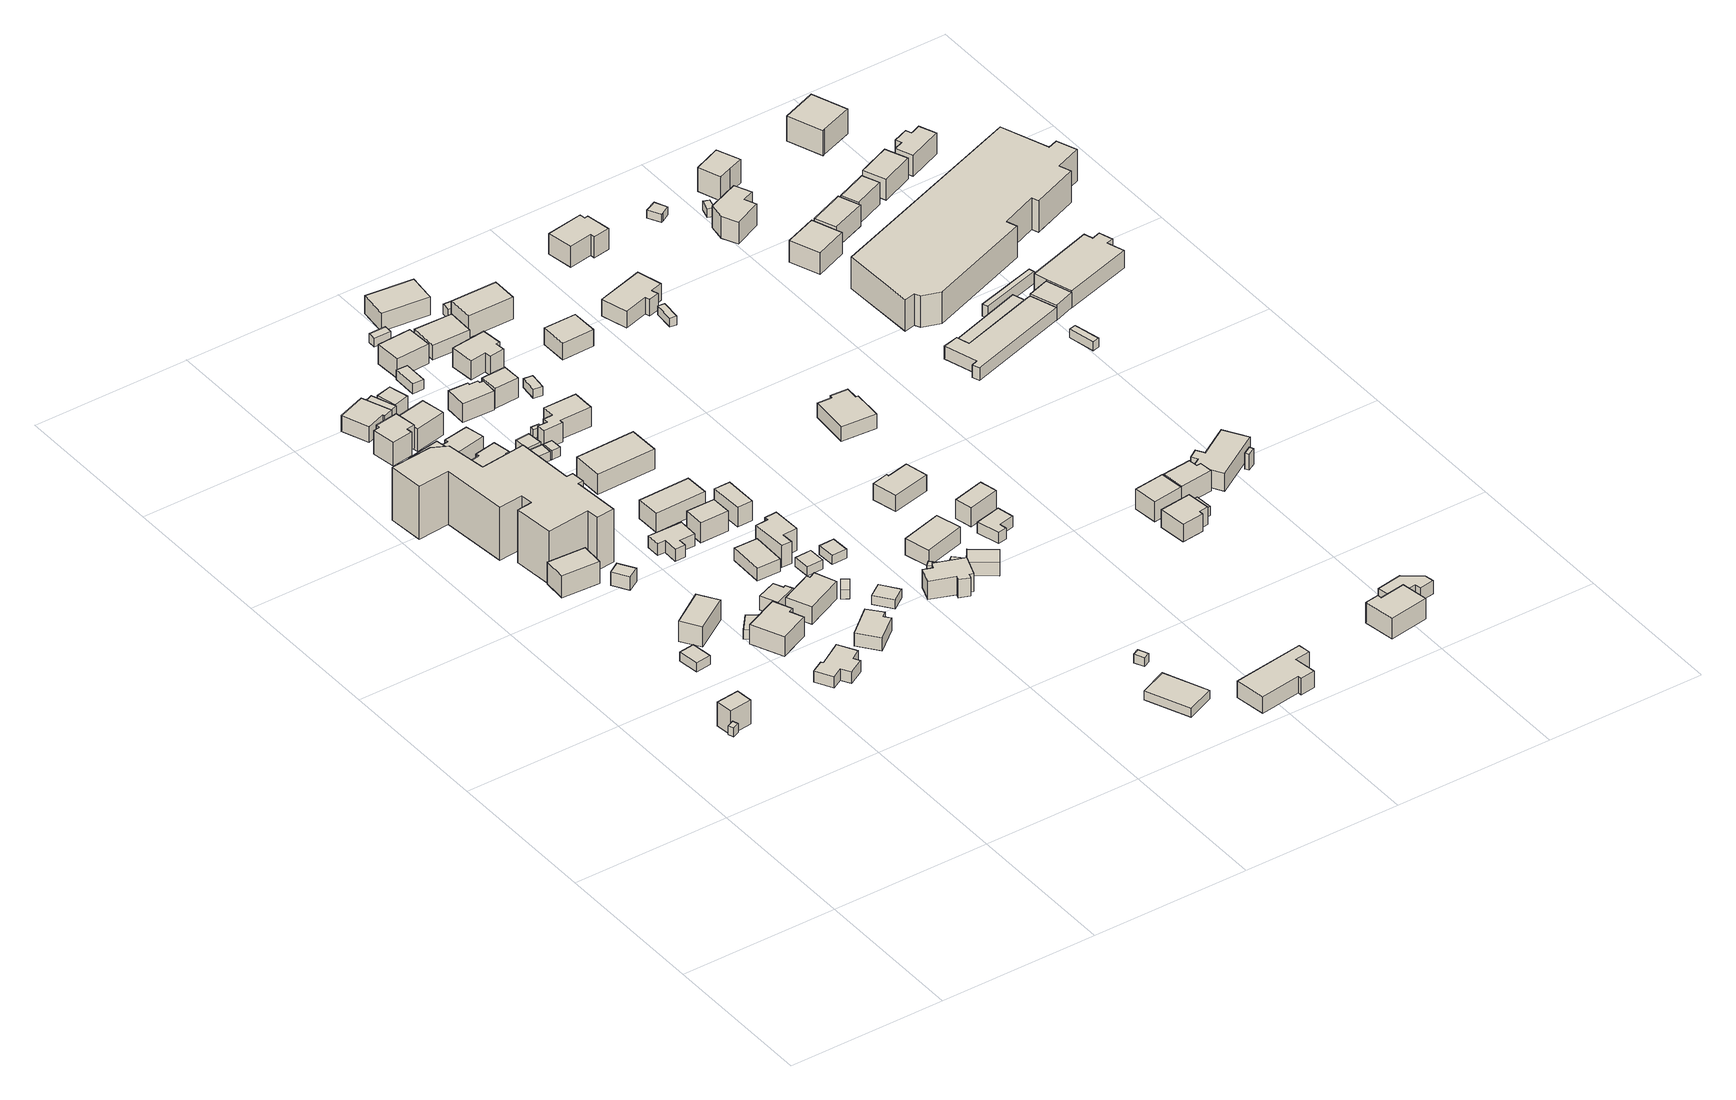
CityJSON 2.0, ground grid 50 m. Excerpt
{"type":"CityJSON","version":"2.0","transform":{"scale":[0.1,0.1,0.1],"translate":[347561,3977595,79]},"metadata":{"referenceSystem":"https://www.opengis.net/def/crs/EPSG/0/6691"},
"CityObjects":{
"building1":{"type":"Building","attributes":{"measuredHeight":3},"geometry":[{"type":"Solid","lod":"1","boundaries":[[[[0,1,2,3]],[[2,4,5,3]],[[1,6,4,2]],[[0,7,6,1]],[[3,5,7,0]],[[4,6,7,5]]]]}]},
"building2":{"type":"Building","attributes":{"measuredHeight":9.9},"geometry":[{"type":"Solid","lod":"1","boundaries":[[[[8,9,10,11]],[[10,12,13,11]],[[9,14,12,10]],[[8,15,14,9]],[[11,13,15,8]],[[12,14,15,13]]]]}]},
"building3":{"type":"Building","attributes":{"measuredHeight":3},"geometry":[{"type":"Solid","lod":"1","boundaries":[[[[16,17,18,19]],[[18,20,21,19]],[[17,22,20,18]],[[16,23,22,17]],[[19,21,23,16]],[[20,22,23,21]]]]}]},
"building4":{"type":"Building","attributes":{"measuredHeight":8.4},"geometry":[{"type":"Solid","lod":"1","boundaries":[[[[24,25,26,27]],[[26,28,29,27]],[[25,30,28,26]],[[24,31,30,25]],[[27,29,31,24]],[[28,30,31,29]]]]}]},
"building5":{"type":"Building","attributes":{"measuredHeight":7.8},"geometry":[{"type":"Solid","lod":"1","boundaries":[[[[32,33,34,35]],[[34,36,37,35]],[[33,38,36,34]],[[32,39,38,33]],[[35,37,39,32]],[[36,38,39,37]]]]}]},
"building6":{"type":"Building","attributes":{"measuredHeight":17.8},"geometry":[{"type":"Solid","lod":"1","boundaries":[[[[40,41,42,43,44,45,46,47,48,49,50,51,52,53,54,55,56,57,58]],[[57,59,60,58]],[[56,61,59,57]],[[55,62,61,56]],[[54,63,62,55]],[[53,64,63,54]],[[52,65,64,53]],[[51,66,65,52]],[[50,67,66,51]],[[49,68,67,50]],[[48,69,68,49]],[[47,70,69,48]],[[46,71,70,47]],[[45,72,71,46]],[[44,73,72,45]],[[43,74,73,44]],[[42,75,74,43]],[[41,76,75,42]],[[40,77,76,41]],[[58,60,77,40]],[[59,61,62,63,64,65,66,67,68,69,70,71,72,73,74,75,76,77,60]]]]}]},
"building7":{"type":"Building","attributes":{"measuredHeight":5.1},"geometry":[{"type":"Solid","lod":"1","boundaries":[[[[78,79,80,81]],[[80,82,83,81]],[[79,84,82,80]],[[78,85,84,79]],[[81,83,85,78]],[[82,84,85,83]]]]}]},
"building8":{"type":"Building","attributes":{"measuredHeight":3},"geometry":[{"type":"Solid","lod":"1","boundaries":[[[[86,87,88,89,90]],[[89,91,92,90]],[[88,93,91,89]],[[87,94,93,88]],[[86,95,94,87]],[[90,92,95,86]],[[91,93,94,95,92]]]]}]},
"building9":{"type":"Building","attributes":{"measuredHeight":4.5},"geometry":[{"type":"Solid","lod":"1","boundaries":[[[[96,97,98,99,100,101,102,103,104,105]],[[104,106,107,105]],[[103,108,106,104]],[[102,109,108,103]],[[101,110,109,102]],[[100,111,110,101]],[[99,112,111,100]],[[98,113,112,99]],[[97,114,113,98]],[[96,115,114,97]],[[105,107,115,96]],[[106,108,109,110,111,112,113,114,115,107]]]]}]},
"building10":{"type":"Building","attributes":{"measuredHeight":9.5},"geometry":[{"type":"Solid","lod":"1","boundaries":[[[[116,117,118,119,120,121]],[[120,122,123,121]],[[119,124,122,120]],[[118,125,124,119]],[[117,126,125,118]],[[116,127,126,117]],[[121,123,127,116]],[[122,124,125,126,127,123]]]]}]},
"building11":{"type":"Building","attributes":{"measuredHeight":8.7},"geometry":[{"type":"Solid","lod":"1","boundaries":[[[[128,129,130,131]],[[130,132,133,131]],[[129,134,132,130]],[[128,135,134,129]],[[131,133,135,128]],[[132,134,135,133]]]]}]},
"building12":{"type":"Building","attributes":{"measuredHeight":8.7},"geometry":[{"type":"Solid","lod":"1","boundaries":[[[[136,137,138,139,140,141,142,143]],[[142,144,145,143]],[[141,146,144,142]],[[140,147,146,141]],[[139,148,147,140]],[[138,149,148,139]],[[137,150,149,138]],[[136,151,150,137]],[[143,145,151,136]],[[144,146,147,148,149,150,151,145]]]]}]},
"building13":{"type":"Building","attributes":{"measuredHeight":7.3},"geometry":[{"type":"Solid","lod":"1","boundaries":[[[[152,153,154,155,156,157]],[[156,158,159,157]],[[155,160,158,156]],[[154,161,160,155]],[[153,162,161,154]],[[152,163,162,153]],[[157,159,163,152]],[[158,160,161,162,163,159]]]]}]},
"building14":{"type":"Building","attributes":{"measuredHeight":8},"geometry":[{"type":"Solid","lod":"1","boundaries":[[[[164,165,166,167,168,169,170,171]],[[170,172,173,171]],[[169,174,172,170]],[[168,175,174,169]],[[167,176,175,168]],[[166,177,176,167]],[[165,178,177,166]],[[164,179,178,165]],[[171,173,179,164]],[[172,174,175,176,177,178,179,173]]]]}]},
"building15":{"type":"Building","attributes":{"measuredHeight":9},"geometry":[{"type":"Solid","lod":"1","boundaries":[[[[180,181,182,183,184,185]],[[184,186,187,185]],[[183,188,186,184]],[[182,189,188,183]],[[181,190,189,182]],[[180,191,190,181]],[[185,187,191,180]],[[186,188,189,190,191,187]]]]}]},
"building16":{"type":"Building","attributes":{"measuredHeight":4.7},"geometry":[{"type":"Solid","lod":"1","boundaries":[[[[192,193,194,195,196,197]],[[196,198,199,197]],[[195,200,198,196]],[[194,201,200,195]],[[193,202,201,194]],[[192,203,202,193]],[[197,199,203,192]],[[198,200,201,202,203,199]]]]}]},
"building17":{"type":"Building","attributes":{"measuredHeight":4.4},"geometry":[{"type":"Solid","lod":"1","boundaries":[[[[204,205,206,207]],[[206,208,209,207]],[[205,210,208,206]],[[204,211,210,205]],[[207,209,211,204]],[[208,210,211,209]]]]}]},
"building18":{"type":"Building","attributes":{"measuredHeight":9},"geometry":[{"type":"Solid","lod":"1","boundaries":[[[[212,213,214,215]],[[214,216,217,215]],[[213,218,216,214]],[[212,219,218,213]],[[215,217,219,212]],[[216,218,219,217]]]]}]},
"building19":{"type":"Building","attributes":{"measuredHeight":4.7},"geometry":[{"type":"Solid","lod":"1","boundaries":[[[[220,221,222,223,224,225,226,227]],[[226,228,229,227]],[[225,230,228,226]],[[224,231,230,225]],[[223,232,231,224]],[[222,233,232,223]],[[221,234,233,222]],[[220,235,234,221]],[[227,229,235,220]],[[228,230,231,232,233,234,235,229]]]]}]},
"building20":{"type":"Building","attributes":{"measuredHeight":5.4},"geometry":[{"type":"Solid","lod":"1","boundaries":[[[[236,237,238,239,240,241]],[[240,242,243,241]],[[239,244,242,240]],[[238,245,244,239]],[[237,246,245,238]],[[236,247,246,237]],[[241,243,247,236]],[[242,244,245,246,247,243]]]]}]},
"building21":{"type":"Building","attributes":{"measuredHeight":7.3},"geometry":[{"type":"Solid","lod":"1","boundaries":[[[[248,249,250,251,252,253]],[[252,254,255,253]],[[251,256,254,252]],[[250,257,256,251]],[[249,258,257,250]],[[248,259,258,249]],[[253,255,259,248]],[[254,256,257,258,259,255]]]]}]},
"building22":{"type":"Building","attributes":{"measuredHeight":5},"geometry":[{"type":"Solid","lod":"1","boundaries":[[[[260,261,262,263]],[[262,264,265,263]],[[261,266,264,262]],[[260,267,266,261]],[[263,265,267,260]],[[264,266,267,265]]]]}]},
"building23":{"type":"Building","attributes":{"measuredHeight":5.1},"geometry":[{"type":"Solid","lod":"1","boundaries":[[[[268,269,270,271]],[[270,272,273,271]],[[269,274,272,270]],[[268,275,274,269]],[[271,273,275,268]],[[272,274,275,273]]]]}]},
"building24":{"type":"Building","attributes":{"measuredHeight":3},"geometry":[{"type":"Solid","lod":"1","boundaries":[[[[276,277,278,279]],[[278,280,281,279]],[[277,282,280,278]],[[276,283,282,277]],[[279,281,283,276]],[[280,282,283,281]]]]}]},
"building25":{"type":"Building","attributes":{"measuredHeight":7.6},"geometry":[{"type":"Solid","lod":"1","boundaries":[[[[284,285,286,287]],[[286,288,289,287]],[[285,290,288,286]],[[284,291,290,285]],[[287,289,291,284]],[[288,290,291,289]]]]}]},
"building26":{"type":"Building","attributes":{"measuredHeight":6.3},"geometry":[{"type":"Solid","lod":"1","boundaries":[[[[292,293,294,295]],[[294,296,297,295]],[[293,298,296,294]],[[292,299,298,293]],[[295,297,299,292]],[[296,298,299,297]]]]}]},
"building27":{"type":"Building","attributes":{"measuredHeight":2.8},"geometry":[{"type":"Solid","lod":"1","boundaries":[[[[300,301,302,303]],[[302,304,305,303]],[[301,306,304,302]],[[300,307,306,301]],[[303,305,307,300]],[[304,306,307,305]]]]}]},
"building28":{"type":"Building","attributes":{"measuredHeight":3},"geometry":[{"type":"Solid","lod":"1","boundaries":[[[[308,309,310,311]],[[310,312,313,311]],[[309,314,312,310]],[[308,315,314,309]],[[311,313,315,308]],[[312,314,315,313]]]]}]},
"building29":{"type":"Building","attributes":{"measuredHeight":3},"geometry":[{"type":"Solid","lod":"1","boundaries":[[[[316,317,318,319]],[[318,320,321,319]],[[317,322,320,318]],[[316,323,322,317]],[[319,321,323,316]],[[320,322,323,321]]]]}]},
"building30":{"type":"Building","attributes":{"measuredHeight":3},"geometry":[{"type":"Solid","lod":"1","boundaries":[[[[324,325,326,327]],[[326,328,329,327]],[[325,330,328,326]],[[324,331,330,325]],[[327,329,331,324]],[[328,330,331,329]]]]}]},
"building31":{"type":"Building","attributes":{"measuredHeight":3.3},"geometry":[{"type":"Solid","lod":"1","boundaries":[[[[332,333,334,335]],[[334,336,337,335]],[[333,338,336,334]],[[332,339,338,333]],[[335,337,339,332]],[[336,338,339,337]]]]}]},
"building32":{"type":"Building","attributes":{"measuredHeight":9},"geometry":[{"type":"Solid","lod":"1","boundaries":[[[[340,341,342,343,344,345,346,347]],[[346,348,349,347]],[[345,350,348,346]],[[344,351,350,345]],[[343,352,351,344]],[[342,353,352,343]],[[341,354,353,342]],[[340,355,354,341]],[[347,349,355,340]],[[348,350,351,352,353,354,355,349]]]]}]},
"building33":{"type":"Building","attributes":{"measuredHeight":7.2},"geometry":[{"type":"Solid","lod":"1","boundaries":[[[[356,357,358,359,360,361,362,363]],[[362,364,365,363]],[[361,366,364,362]],[[360,367,366,361]],[[359,368,367,360]],[[358,369,368,359]],[[357,370,369,358]],[[356,371,370,357]],[[363,365,371,356]],[[364,366,367,368,369,370,371,365]]]]}]},
"building34":{"type":"Building","attributes":{"measuredHeight":3},"geometry":[{"type":"Solid","lod":"1","boundaries":[[[[372,373,374,375]],[[374,376,377,375]],[[373,378,376,374]],[[372,379,378,373]],[[375,377,379,372]],[[376,378,379,377]]]]}]},
"building35":{"type":"Building","attributes":{"measuredHeight":8.4},"geometry":[{"type":"Solid","lod":"1","boundaries":[[[[380,381,382,383]],[[382,384,385,383]],[[381,386,384,382]],[[380,387,386,381]],[[383,385,387,380]],[[384,386,387,385]]]]}]},
"building36":{"type":"Building","attributes":{"measuredHeight":3},"geometry":[{"type":"Solid","lod":"1","boundaries":[[[[388,389,390,391]],[[390,392,393,391]],[[389,394,392,390]],[[388,395,394,389]],[[391,393,395,388]],[[392,394,395,393]]]]}]},
"building37":{"type":"Building","attributes":{"measuredHeight":6.6},"geometry":[{"type":"Solid","lod":"1","boundaries":[[[[396,397,398,399]],[[398,400,401,399]],[[397,402,400,398]],[[396,403,402,397]],[[399,401,403,396]],[[400,402,403,401]]]]}]},
"building38":{"type":"Building","attributes":{"measuredHeight":7.7},"geometry":[{"type":"Solid","lod":"1","boundaries":[[[[404,405,406,407]],[[406,408,409,407]],[[405,410,408,406]],[[404,411,410,405]],[[407,409,411,404]],[[408,410,411,409]]]]}]},
"building39":{"type":"Building","attributes":{"measuredHeight":7.5},"geometry":[{"type":"Solid","lod":"1","boundaries":[[[[412,413,414,415,416,417,418,419,420,421]],[[420,422,423,421]],[[419,424,422,420]],[[418,425,424,419]],[[417,426,425,418]],[[416,427,426,417]],[[415,428,427,416]],[[414,429,428,415]],[[413,430,429,414]],[[412,431,430,413]],[[421,423,431,412]],[[422,424,425,426,427,428,429,430,431,423]]]]}]},
"building40":{"type":"Building","attributes":{"measuredHeight":3},"geometry":[{"type":"Solid","lod":"1","boundaries":[[[[432,433,434,435]],[[434,436,437,435]],[[433,438,436,434]],[[432,439,438,433]],[[435,437,439,432]],[[436,438,439,437]]]]}]},
"building41":{"type":"Building","attributes":{"measuredHeight":7.3},"geometry":[{"type":"Solid","lod":"1","boundaries":[[[[440,441,442,443]],[[442,444,445,443]],[[441,446,444,442]],[[440,447,446,441]],[[443,445,447,440]],[[444,446,447,445]]]]}]},
"building42":{"type":"Building","attributes":{"measuredHeight":3},"geometry":[{"type":"Solid","lod":"1","boundaries":[[[[448,449,450,451]],[[450,452,453,451]],[[449,454,452,450]],[[448,455,454,449]],[[451,453,455,448]],[[452,454,455,453]]]]}]},
"building43":{"type":"Building","attributes":{"measuredHeight":3},"geometry":[{"type":"Solid","lod":"1","boundaries":[[[[456,457,458,459]],[[458,460,461,459]],[[457,462,460,458]],[[456,463,462,457]],[[459,461,463,456]],[[460,462,463,461]]]]}]},
"building44":{"type":"Building","attributes":{"measuredHeight":7.4},"geometry":[{"type":"Solid","lod":"1","boundaries":[[[[464,465,466,467,468,469,470,471,472,473]],[[472,474,475,473]],[[471,476,474,472]],[[470,477,476,471]],[[469,478,477,470]],[[468,479,478,469]],[[467,480,479,468]],[[466,481,480,467]],[[465,482,481,466]],[[464,483,482,465]],[[473,475,483,464]],[[474,476,477,478,479,480,481,482,483,475]]]]}]},
"building45":{"type":"Building","attributes":{"measuredHeight":3},"geometry":[{"type":"Solid","lod":"1","boundaries":[[[[484,485,486,487]],[[486,488,489,487]],[[485,490,488,486]],[[484,491,490,485]],[[487,489,491,484]],[[488,490,491,489]]]]}]},
"building46":{"type":"Building","attributes":{"measuredHeight":7.1},"geometry":[{"type":"Solid","lod":"1","boundaries":[[[[492,493,494,495,496,497,498,499]],[[498,500,501,499]],[[497,502,500,498]],[[496,503,502,497]],[[495,504,503,496]],[[494,505,504,495]],[[493,506,505,494]],[[492,507,506,493]],[[499,501,507,492]],[[500,502,503,504,505,506,507,501]]]]}]},
"building47":{"type":"Building","attributes":{"measuredHeight":6.7},"geometry":[{"type":"Solid","lod":"1","boundaries":[[[[508,509,510,511]],[[510,512,513,511]],[[509,514,512,510]],[[508,515,514,509]],[[511,513,515,508]],[[512,514,515,513]]]]}]},
"building48":{"type":"Building","attributes":{"measuredHeight":3},"geometry":[{"type":"Solid","lod":"1","boundaries":[[[[516,517,518,519]],[[518,520,521,519]],[[517,522,520,518]],[[516,523,522,517]],[[519,521,523,516]],[[520,522,523,521]]]]}]},
"building49":{"type":"Building","attributes":{"measuredHeight":3},"geometry":[{"type":"Solid","lod":"1","boundaries":[[[[524,525,526,527]],[[526,528,529,527]],[[525,530,528,526]],[[524,531,530,525]],[[527,529,531,524]],[[528,530,531,529]]]]}]},
"building50":{"type":"Building","attributes":{"measuredHeight":8.4},"geometry":[{"type":"Solid","lod":"1","boundaries":[[[[532,533,534,535,536]],[[535,537,538,536]],[[534,539,537,535]],[[533,540,539,534]],[[532,541,540,533]],[[536,538,541,532]],[[537,539,540,541,538]]]]}]},
"building51":{"type":"Building","attributes":{"measuredHeight":3},"geometry":[{"type":"Solid","lod":"1","boundaries":[[[[542,543,544,545]],[[544,546,547,545]],[[543,548,546,544]],[[542,549,548,543]],[[545,547,549,542]],[[546,548,549,547]]]]}]},
"building52":{"type":"Building","attributes":{"measuredHeight":7.3},"geometry":[{"type":"Solid","lod":"1","boundaries":[[[[550,551,552,553]],[[552,554,555,553]],[[551,556,554,552]],[[550,557,556,551]],[[553,555,557,550]],[[554,556,557,555]]]]}]},
"building53":{"type":"Building","attributes":{"measuredHeight":4.9},"geometry":[{"type":"Solid","lod":"1","boundaries":[[[[558,559,560,561]],[[560,562,563,561]],[[559,564,562,560]],[[558,565,564,559]],[[561,563,565,558]],[[562,564,565,563]]]]}]},
"building54":{"type":"Building","attributes":{"measuredHeight":3.3},"geometry":[{"type":"Solid","lod":"1","boundaries":[[[[566,567,568,569]],[[568,570,571,569]],[[567,572,570,568]],[[566,573,572,567]],[[569,571,573,566]],[[570,572,573,571]]]]}]},
"building55":{"type":"Building","attributes":{"measuredHeight":9.5},"geometry":[{"type":"Solid","lod":"1","boundaries":[[[[574,575,576,577]],[[576,578,579,577]],[[575,580,578,576]],[[574,581,580,575]],[[577,579,581,574]],[[578,580,581,579]]]]}]},
"building56":{"type":"Building","attributes":{"measuredHeight":7.9},"geometry":[{"type":"Solid","lod":"1","boundaries":[[[[582,583,584,585,586,587,588,589]],[[588,590,591,589]],[[587,592,590,588]],[[586,593,592,587]],[[585,594,593,586]],[[584,595,594,585]],[[583,596,595,584]],[[582,597,596,583]],[[589,591,597,582]],[[590,592,593,594,595,596,597,591]]]]}]},
"building57":{"type":"Building","attributes":{"measuredHeight":7.8},"geometry":[{"type":"Solid","lod":"1","boundaries":[[[[598,599,600,601]],[[600,602,603,601]],[[599,604,602,600]],[[598,605,604,599]],[[601,603,605,598]],[[602,604,605,603]]]]}]},
"building58":{"type":"Building","attributes":{"measuredHeight":7.5},"geometry":[{"type":"Solid","lod":"1","boundaries":[[[[606,607,608,609,610,611]],[[610,612,613,611]],[[609,614,612,610]],[[608,615,614,609]],[[607,616,615,608]],[[606,617,616,607]],[[611,613,617,606]],[[612,614,615,616,617,613]]]]}]},
"building59":{"type":"Building","attributes":{"measuredHeight":3.7},"geometry":[{"type":"Solid","lod":"1","boundaries":[[[[618,619,620,621,622,623]],[[622,624,625,623]],[[621,626,624,622]],[[620,627,626,621]],[[619,628,627,620]],[[618,629,628,619]],[[623,625,629,618]],[[624,626,627,628,629,625]]]]}]},
"building60":{"type":"Building","attributes":{"measuredHeight":6.4},"geometry":[{"type":"Solid","lod":"1","boundaries":[[[[630,631,632,633]],[[632,634,635,633]],[[631,636,634,632]],[[630,637,636,631]],[[633,635,637,630]],[[634,636,637,635]]]]}]},
"building61":{"type":"Building","attributes":{"measuredHeight":7.1},"geometry":[{"type":"Solid","lod":"1","boundaries":[[[[638,639,640,641,642,643,644,645]],[[644,646,647,645]],[[643,648,646,644]],[[642,649,648,643]],[[641,650,649,642]],[[640,651,650,641]],[[639,652,651,640]],[[638,653,652,639]],[[645,647,653,638]],[[646,648,649,650,651,652,653,647]]]]}]},
"building62":{"type":"Building","attributes":{"measuredHeight":7.4},"geometry":[{"type":"Solid","lod":"1","boundaries":[[[[654,655,656,657,658,659,660,661]],[[660,662,663,661]],[[659,664,662,660]],[[658,665,664,659]],[[657,666,665,658]],[[656,667,666,657]],[[655,668,667,656]],[[654,669,668,655]],[[661,663,669,654]],[[662,664,665,666,667,668,669,663]]]]}]},
"building63":{"type":"Building","attributes":{"measuredHeight":3},"geometry":[{"type":"Solid","lod":"1","boundaries":[[[[670,671,672,673]],[[672,674,675,673]],[[671,676,674,672]],[[670,677,676,671]],[[673,675,677,670]],[[674,676,677,675]]]]}]},
"building64":{"type":"Building","attributes":{"measuredHeight":7.9},"geometry":[{"type":"Solid","lod":"1","boundaries":[[[[678,679,680,681,682,683,684,685]],[[684,686,687,685]],[[683,688,686,684]],[[682,689,688,683]],[[681,690,689,682]],[[680,691,690,681]],[[679,692,691,680]],[[678,693,692,679]],[[685,687,693,678]],[[686,688,689,690,691,692,693,687]]]]}]},
"building65":{"type":"Building","attributes":{"measuredHeight":7.5},"geometry":[{"type":"Solid","lod":"1","boundaries":[[[[694,695,696,697,698,699]],[[698,700,701,699]],[[697,702,700,698]],[[696,703,702,697]],[[695,704,703,696]],[[694,705,704,695]],[[699,701,705,694]],[[700,702,703,704,705,701]]]]}]},
"building66":{"type":"Building","attributes":{"measuredHeight":8.2},"geometry":[{"type":"Solid","lod":"1","boundaries":[[[[706,707,708,709,710,711]],[[710,712,713,711]],[[709,714,712,710]],[[708,715,714,709]],[[707,716,715,708]],[[706,717,716,707]],[[711,713,717,706]],[[712,714,715,716,717,713]]]]}]},
"building67":{"type":"Building","attributes":{"measuredHeight":7.6},"geometry":[{"type":"Solid","lod":"1","boundaries":[[[[718,719,720,721]],[[720,722,723,721]],[[719,724,722,720]],[[718,725,724,719]],[[721,723,725,718]],[[722,724,725,723]]]]}]},
"building68":{"type":"Building","attributes":{"measuredHeight":3},"geometry":[{"type":"Solid","lod":"1","boundaries":[[[[726,727,728,729]],[[728,730,731,729]],[[727,732,730,728]],[[726,733,732,727]],[[729,731,733,726]],[[730,732,733,731]]]]}]},
"building69":{"type":"Building","attributes":{"measuredHeight":4.4},"geometry":[{"type":"Solid","lod":"1","boundaries":[[[[734,735,736,737,738,739,740]],[[739,741,742,740]],[[738,743,741,739]],[[737,744,743,738]],[[736,745,744,737]],[[735,746,745,736]],[[734,747,746,735]],[[740,742,747,734]],[[741,743,744,745,746,747,742]]]]}]},
"building70":{"type":"Building","attributes":{"measuredHeight":7.5},"geometry":[{"type":"Solid","lod":"1","boundaries":[[[[748,749,750,751,752,753]],[[752,754,755,753]],[[751,756,754,752]],[[750,757,756,751]],[[749,758,757,750]],[[748,759,758,749]],[[753,755,759,748]],[[754,756,757,758,759,755]]]]}]},
"building71":{"type":"Building","attributes":{"measuredHeight":2.6},"geometry":[{"type":"Solid","lod":"1","boundaries":[[[[760,761,762,763,764]],[[763,765,766,764]],[[762,767,765,763]],[[761,768,767,762]],[[760,769,768,761]],[[764,766,769,760]],[[765,767,768,769,766]]]]}]},
"building72":{"type":"Building","attributes":{"measuredHeight":8.1},"geometry":[{"type":"Solid","lod":"1","boundaries":[[[[770,771,772,773,774,775,776,777]],[[776,778,779,777]],[[775,780,778,776]],[[774,781,780,775]],[[773,782,781,774]],[[772,783,782,773]],[[771,784,783,772]],[[770,785,784,771]],[[777,779,785,770]],[[778,780,781,782,783,784,785,779]]]]}]},
"building73":{"type":"Building","attributes":{"measuredHeight":5.3},"geometry":[{"type":"Solid","lod":"1","boundaries":[[[[786,787,788,789]],[[788,790,791,789]],[[787,792,790,788]],[[786,793,792,787]],[[789,791,793,786]],[[790,792,793,791]]]]}]},
"building74":{"type":"Building","attributes":{"measuredHeight":9},"geometry":[{"type":"Solid","lod":"1","boundaries":[[[[794,795,796,797,798,799,800]],[[799,801,802,800]],[[798,803,801,799]],[[797,804,803,798]],[[796,805,804,797]],[[795,806,805,796]],[[794,807,806,795]],[[800,802,807,794]],[[801,803,804,805,806,807,802]]]]}]},
"building75":{"type":"Building","attributes":{"measuredHeight":3},"geometry":[{"type":"Solid","lod":"1","boundaries":[[[[808,809,810,811]],[[810,812,813,811]],[[809,814,812,810]],[[808,815,814,809]],[[811,813,815,808]],[[812,814,815,813]]]]}]},
"building76":{"type":"Building","attributes":{"measuredHeight":9},"geometry":[{"type":"Solid","lod":"1","boundaries":[[[[816,817,818,819]],[[818,820,821,819]],[[817,822,820,818]],[[816,823,822,817]],[[819,821,823,816]],[[820,822,823,821]]]]}]},
"building77":{"type":"Building","attributes":{"measuredHeight":4.4},"geometry":[{"type":"Solid","lod":"1","boundaries":[[[[824,825,826,827,828,829,830,831,832]],[[831,833,834,832]],[[830,835,833,831]],[[829,836,835,830]],[[828,837,836,829]],[[827,838,837,828]],[[826,839,838,827]],[[825,840,839,826]],[[824,841,840,825]],[[832,834,841,824]],[[833,835,836,837,838,839,840,841,834]]]]}]},
"building78":{"type":"Building","attributes":{"measuredHeight":4.4},"geometry":[{"type":"Solid","lod":"1","boundaries":[[[[842,843,844,845]],[[844,846,847,845]],[[843,848,846,844]],[[842,849,848,843]],[[845,847,849,842]],[[846,848,849,847]]]]}]},
"building79":{"type":"Building","attributes":{"measuredHeight":9.3},"geometry":[{"type":"Solid","lod":"1","boundaries":[[[[850,851,852,853,854]],[[853,855,856,854]],[[852,857,855,853]],[[851,858,857,852]],[[850,859,858,851]],[[854,856,859,850]],[[855,857,858,859,856]]]]}]},
"building80":{"type":"Building","attributes":{"measuredHeight":8.3},"geometry":[{"type":"Solid","lod":"1","boundaries":[[[[860,861,862,863]],[[862,864,865,863]],[[861,866,864,862]],[[860,867,866,861]],[[863,865,867,860]],[[864,866,867,865]]]]}]},
"building81":{"type":"Building","attributes":{"measuredHeight":3},"geometry":[{"type":"Solid","lod":"1","boundaries":[[[[868,869,870,871]],[[870,872,873,871]],[[869,874,872,870]],[[868,875,874,869]],[[871,873,875,868]],[[872,874,875,873]]]]}]},
"building82":{"type":"Building","attributes":{"measuredHeight":4},"geometry":[{"type":"Solid","lod":"1","boundaries":[[[[876,877,878,879]],[[878,880,881,879]],[[877,882,880,878]],[[876,883,882,877]],[[879,881,883,876]],[[880,882,883,881]]]]}]},
"building83":{"type":"Building","attributes":{"measuredHeight":5},"geometry":[{"type":"Solid","lod":"1","boundaries":[[[[884,885,886,887]],[[886,888,889,887]],[[885,890,888,886]],[[884,891,890,885]],[[887,889,891,884]],[[888,890,891,889]]]]}]},
"building84":{"type":"Building","attributes":{"measuredHeight":8},"geometry":[{"type":"Solid","lod":"1","boundaries":[[[[892,893,894,895]],[[894,896,897,895]],[[893,898,896,894]],[[892,899,898,893]],[[895,897,899,892]],[[896,898,899,897]]]]}]},
"building85":{"type":"Building","attributes":{"measuredHeight":10.7},"geometry":[{"type":"Solid","lod":"1","boundaries":[[[[900,901,902,903,904,905,906,907,908,909,910,911,912,913,914]],[[913,915,916,914]],[[912,917,915,913]],[[911,918,917,912]],[[910,919,918,911]],[[909,920,919,910]],[[908,921,920,909]],[[907,922,921,908]],[[906,923,922,907]],[[905,924,923,906]],[[904,925,924,905]],[[903,926,925,904]],[[902,927,926,903]],[[901,928,927,902]],[[900,929,928,901]],[[914,916,929,900]],[[915,917,918,919,920,921,922,923,924,925,926,927,928,929,916]]]]}]},
"building86":{"type":"Building","attributes":{"measuredHeight":5.8},"geometry":[{"type":"Solid","lod":"1","boundaries":[[[[930,931,932,933,934,935,936,937,938]],[[937,939,940,938]],[[936,941,939,937]],[[935,942,941,936]],[[934,943,942,935]],[[933,944,943,934]],[[932,945,944,933]],[[931,946,945,932]],[[930,947,946,931]],[[938,940,947,930]],[[939,941,942,943,944,945,946,947,940]]]]}]},
"building87":{"type":"Building","attributes":{"measuredHeight":8.8},"geometry":[{"type":"Solid","lod":"1","boundaries":[[[[948,949,950,951]],[[950,952,953,951]],[[949,954,952,950]],[[948,955,954,949]],[[951,953,955,948]],[[952,954,955,953]]]]}]},
"building88":{"type":"Building","attributes":{"measuredHeight":9.2},"geometry":[{"type":"Solid","lod":"1","boundaries":[[[[956,957,958,959,960]],[[959,961,962,960]],[[958,963,961,959]],[[957,964,963,958]],[[956,965,964,957]],[[960,962,965,956]],[[961,963,964,965,962]]]]}]},
"building89":{"type":"Building","attributes":{"measuredHeight":7.7},"geometry":[{"type":"Solid","lod":"1","boundaries":[[[[966,967,968,969,970,971,972,973]],[[972,974,975,973]],[[971,976,974,972]],[[970,977,976,971]],[[969,978,977,970]],[[968,979,978,969]],[[967,980,979,968]],[[966,981,980,967]],[[973,975,981,966]],[[974,976,977,978,979,980,981,975]]]]}]}
},
"vertices":[
[184,729,82],[190,712,82],[169,703,82],[162,720,82],[169,703,112],[162,720,112],[190,712,112],[184,729,112],
[243,790,69],[249,737,69],[177,728,69],[171,782,69],[177,728,150],[171,782,150],[249,737,150],[243,790,150],
[309,1088,64],[318,1021,64],[269,1015,64],[260,1082,64],[269,1015,94],[260,1082,94],[318,1021,94],[309,1088,94],
[268,1531,92],[264,1458,92],[144,1464,92],[148,1537,92],[144,1464,166],[148,1537,166],[264,1458,166],[268,1531,166],
[417,1227,63],[456,1168,63],[347,1097,63],[309,1156,63],[347,1097,131],[309,1156,131],[456,1168,131],[417,1227,131],
[353,1938,45],[367,1756,45],[388,1758,45],[392,1714,45],[374,1712,45],[386,1564,45],[328,1559,45],[324,1597,45],[187,1583,45],[174,1711,45],[222,1716,45],[219,1755,45],[141,1747,45],[121,1957,45],[19,1948,45],[9,2061,45],[144,2073,45],[189,2050,45],[208,1921,45],[189,2050,223],[208,1921,223],[144,2073,223],[9,2061,223],[19,1948,223],[121,1957,223],[141,1747,223],[219,1755,223],[222,1716,223],[174,1711,223],[187,1583,223],[324,1597,223],[328,1559,223],[386,1564,223],[374,1712,223],[392,1714,223],[388,1758,223],[367,1756,223],[353,1938,223],
[330,1471,78],[360,1422,78],[324,1400,78],[294,1449,78],[324,1400,123],[294,1449,123],[360,1422,123],[330,1471,123],
[539,1108,52],[525,1084,52],[481,1064,52],[465,1075,52],[509,1128,52],[465,1075,82],[509,1128,82],[481,1064,82],[525,1084,82],[539,1108,82],
[631,878,45],[663,821,45],[632,801,45],[643,781,45],[593,753,45],[576,782,45],[543,763,45],[513,817,45],[551,838,45],[557,833,45],[551,838,83],[557,833,83],[513,817,83],[543,763,83],[576,782,83],[593,753,83],[643,781,83],[632,801,83],[663,821,83],[631,878,83],
[578,1098,51],[603,1040,51],[588,1034,51],[606,992,51],[511,949,51],[467,1049,51],[511,949,116],[467,1049,116],[606,992,116],[588,1034,116],[603,1040,116],[578,1098,116],
[252,2195,53],[267,2107,53],[162,2090,53],[148,2178,53],[162,2090,122],[148,2178,122],[267,2107,122],[252,2195,122],
[237,2278,53],[210,2274,53],[212,2256,53],[145,2246,53],[133,2321,53],[154,2324,53],[153,2336,53],[226,2347,53],[153,2336,132],[226,2347,132],[154,2324,132],[133,2321,132],[145,2246,132],[212,2256,132],[210,2274,132],[237,2278,132],
[247,2396,52],[216,2385,52],[214,2392,52],[154,2370,52],[122,2454,52],[211,2487,52],[122,2454,105],[211,2487,105],[154,2370,105],[214,2392,105],[216,2385,105],[247,2396,105],
[321,2097,40],[319,2108,40],[388,2121,40],[398,2066,40],[386,2064,40],[392,2032,40],[224,2000,40],[209,2076,40],[224,2000,103],[209,2076,103],[392,2032,103],[386,2064,103],[398,2066,103],[388,2121,103],[319,2108,103],[321,2097,103],
[259,2186,38],[284,2190,38],[282,2201,38],[363,2214,38],[376,2154,38],[270,2132,38],[376,2154,109],[270,2132,109],[363,2214,109],[282,2201,109],[284,2190,109],[259,2186,109],
[642,1186,47],[655,1156,47],[663,1160,47],[673,1137,47],[603,1108,47],[580,1162,47],[603,1108,94],[580,1162,94],[673,1137,94],[663,1160,94],[655,1156,94],[642,1186,94],
[249,2494,48],[277,2419,48],[244,2407,48],[217,2482,48],[244,2407,92],[217,2482,92],[277,2419,92],[249,2494,92],
[347,2298,37],[248,2278,37],[233,2353,37],[332,2372,37],[233,2353,114],[332,2372,114],[248,2278,114],[347,2298,114],
[600,1489,52],[550,1490,52],[550,1463,52],[516,1463,52],[517,1511,52],[493,1511,52],[493,1555,52],[601,1553,52],[493,1555,92],[601,1553,92],[493,1511,92],[517,1511,92],[516,1463,92],[550,1463,92],[550,1490,92],[600,1489,92],
[818,914,45],[802,901,45],[817,883,45],[744,824,45],[695,886,45],[781,957,45],[695,886,88],[781,957,88],[744,824,88],[817,883,88],[802,901,88],[818,914,88],
[726,1149,46],[731,1139,46],[751,1149,46],[778,1082,46],[658,1028,46],[624,1103,46],[658,1028,105],[624,1103,105],[778,1082,105],[751,1149,105],[731,1139,105],[726,1149,105],
[315,2502,38],[330,2440,38],[280,2428,38],[265,2489,38],[280,2428,88],[265,2489,88],[330,2440,88],[315,2502,88],
[725,1377,49],[723,1266,49],[648,1267,49],[650,1378,49],[648,1267,91],[650,1378,91],[723,1266,91],[725,1377,91],
[515,2078,37],[515,2040,37],[469,2040,37],[469,2078,37],[469,2040,67],[469,2078,67],[515,2040,67],[515,2078,67],
[712,1492,51],[621,1492,51],[621,1557,51],[711,1557,51],[621,1557,118],[711,1557,118],[621,1492,118],[712,1492,118],
[714,1680,49],[716,1605,49],[552,1601,49],[551,1677,49],[552,1601,112],[551,1677,112],[716,1605,112],[714,1680,112],
[517,2141,36],[521,2092,36],[475,2089,36],[472,2138,36],[475,2089,64],[472,2138,64],[521,2092,64],[517,2141,64],
[836,1104,44],[808,1064,44],[788,1078,44],[816,1118,44],[788,1078,74],[816,1118,74],[808,1064,74],[836,1104,74],
[547,2077,38],[548,2039,38],[519,2039,38],[519,2077,38],[519,2039,68],[519,2077,68],[548,2039,68],[547,2077,68],
[824,1268,45],[826,1214,45],[773,1212,45],[771,1266,45],[773,1212,75],[771,1266,75],[826,1214,75],[824,1268,75],
[427,2577,32],[426,2501,32],[390,2501,32],[391,2578,32],[390,2501,65],[391,2578,65],[426,2501,65],[427,2577,65],
[812,1315,51],[765,1313,51],[766,1275,51],[734,1276,51],[730,1390,51],[771,1392,51],[770,1404,51],[809,1406,51],[770,1404,125],[809,1406,125],[771,1392,125],[730,1390,125],[734,1276,125],[766,1275,125],[765,1313,125],[812,1315,125],
[428,2389,32],[491,2387,32],[490,2380,32],[518,2379,32],[518,2371,32],[530,2370,32],[528,2316,32],[425,2319,32],[528,2316,95],[425,2319,95],[530,2370,95],[518,2371,95],[518,2379,95],[490,2380,95],[491,2387,95],[428,2389,95],
[886,1043,42],[925,989,42],[883,959,42],[843,1013,42],[883,959,72],[843,1013,72],[925,989,72],[886,1043,72],
[720,1844,39],[530,1840,39],[529,1937,39],[718,1941,39],[529,1937,106],[718,1941,106],[530,1840,106],[720,1844,106],
[562,2158,37],[562,2144,37],[534,2145,37],[535,2159,37],[534,2145,67],[535,2159,67],[562,2144,67],[562,2158,67],
[792,1598,50],[793,1494,50],[743,1493,50],[741,1598,50],[743,1493,115],[741,1598,115],[793,1494,115],[792,1598,115],
[393,2665,31],[501,2670,31],[505,2587,31],[397,2582,31],[505,2587,96],[397,2582,96],[501,2670,96],[393,2665,96],
[693,2101,36],[591,2101,36],[591,2089,36],[528,2089,36],[528,2116,36],[558,2115,36],[558,2132,36],[588,2132,36],[588,2172,36],[693,2172,36],[588,2172,101],[693,2172,101],[588,2132,101],[558,2132,101],[558,2115,101],[528,2116,101],[528,2089,101],[591,2089,101],[591,2101,101],[693,2101,101],
[903,1273,45],[905,1216,45],[857,1215,45],[855,1271,45],[857,1215,75],[855,1271,75],[905,1216,75],[903,1273,75],
[612,2324,31],[534,2321,31],[532,2380,31],[610,2383,31],[532,2380,98],[610,2383,98],[534,2321,98],[612,2324,98],
[484,2759,28],[484,2734,28],[430,2734,28],[430,2759,28],[430,2734,58],[430,2759,58],[484,2734,58],[484,2759,58],
[1285,287,35],[1343,150,35],[1256,113,35],[1198,250,35],[1256,113,65],[1198,250,65],[1343,150,65],[1285,287,65],
[1103,905,37],[1091,909,37],[1086,894,37],[1053,907,37],[1058,920,37],[982,948,37],[1001,1000,37],[1030,989,37],[1040,1008,37],[1129,975,37],[1040,1008,98],[1129,975,98],[1030,989,98],[1001,1000,98],[982,948,98],[1058,920,98],[1053,907,98],[1086,894,98],[1091,909,98],[1103,905,98],
[679,2351,30],[672,2295,30],[644,2299,30],[650,2354,30],[644,2299,60],[650,2354,60],[672,2295,60],[679,2351,60],
[668,2488,28],[656,2487,28],[659,2457,28],[610,2452,28],[608,2471,28],[558,2465,28],[550,2541,28],[661,2553,28],[550,2541,92],[661,2553,92],[558,2465,92],[608,2471,92],[610,2452,92],[659,2457,92],[656,2487,92],[668,2488,92],
[645,2679,30],[643,2592,30],[523,2594,30],[524,2681,30],[523,2594,80],[524,2681,80],[643,2592,80],[645,2679,80],
[1092,1018,39],[1079,1005,39],[1044,1039,39],[1057,1052,39],[1044,1039,69],[1057,1052,69],[1079,1005,69],[1092,1018,69],
[1290,408,36],[1304,378,36],[1284,368,36],[1270,398,36],[1284,368,66],[1270,398,66],[1304,378,66],[1290,408,66],
[646,2855,27],[637,2775,27],[636,2765,27],[486,2782,27],[496,2872,27],[486,2782,88],[496,2872,88],[636,2765,88],[637,2775,88],[646,2855,88],
[1121,1035,38],[1147,1008,38],[1132,993,38],[1105,1021,38],[1132,993,68],[1105,1021,68],[1147,1008,68],[1121,1035,68],
[1176,1179,38],[1198,1100,38],[1068,1065,38],[1047,1144,38],[1068,1065,93],[1047,1144,93],[1198,1100,93],[1176,1179,93],
[1173,1035,25],[1244,983,25],[1210,935,25],[1138,988,25],[1210,935,69],[1138,988,69],[1244,983,69],[1173,1035,69],
[716,2743,29],[714,2715,29],[663,2719,29],[665,2747,29],[663,2719,62],[665,2747,62],[714,2715,62],[716,2743,62],
[806,2700,29],[805,2619,29],[660,2620,29],[660,2701,29],[660,2620,103],[660,2701,103],[805,2619,103],[806,2700,103],
[1629,138,42],[1635,99,42],[1586,92,42],[1596,22,42],[1549,15,42],[1547,27,42],[1417,8,42],[1402,105,42],[1417,8,98],[1402,105,98],[1547,27,98],[1549,15,98],[1596,22,98],[1586,92,98],[1635,99,98],[1629,138,98],
[812,2399,24],[811,2484,24],[914,2485,24],[915,2401,24],[914,2485,80],[915,2401,80],[811,2484,80],[812,2399,80],
[1139,1316,37],[1120,1395,37],[1173,1407,37],[1174,1399,37],[1243,1414,37],[1259,1343,37],[1243,1414,92],[1259,1343,92],[1174,1399,92],[1173,1407,92],[1120,1395,92],[1139,1316,92],
[1355,1147,22],[1366,1095,22],[1317,1084,22],[1321,1061,22],[1293,1056,22],[1273,1128,22],[1293,1056,59],[1273,1128,59],[1321,1061,59],[1317,1084,59],[1366,1095,59],[1355,1147,59],
[1353,1225,35],[1366,1171,35],[1266,1146,35],[1253,1200,35],[1266,1146,99],[1253,1200,99],[1366,1171,99],[1353,1225,99],
[1319,1791,29],[1316,1752,29],[1324,1751,29],[1318,1657,29],[1207,1665,29],[1216,1788,29],[1262,1785,29],[1263,1795,29],[1262,1785,78],[1263,1795,78],[1216,1788,78],[1207,1665,78],[1318,1657,78],[1324,1751,78],[1316,1752,78],[1319,1791,78],
[1166,2549,16],[1187,2471,16],[1149,2461,16],[1155,2440,16],[1122,2431,16],[1117,2446,16],[1040,2424,16],[1017,2507,16],[1040,2424,72],[1017,2507,72],[1117,2446,72],[1122,2431,72],[1155,2440,72],[1149,2461,72],[1187,2471,72],[1166,2549,72],
[1163,2421,17],[1157,2357,17],[1136,2359,17],[1142,2423,17],[1136,2359,47],[1142,2423,47],[1157,2357,47],[1163,2421,47],
[1179,2835,13],[1182,2817,13],[1193,2819,13],[1206,2741,13],[1153,2732,13],[1151,2747,13],[1077,2734,13],[1063,2816,13],[1077,2734,83],[1063,2816,83],[1151,2747,83],[1153,2732,83],[1206,2741,83],[1193,2819,83],[1182,2817,83],[1179,2835,83],
[1789,785,36],[1759,781,36],[1760,769,36],[1690,761,36],[1680,848,36],[1780,860,36],[1680,848,95],[1780,860,95],[1690,761,95],[1760,769,95],[1759,781,95],[1789,785,95],
[2013,91,47],[1888,71,47],[1872,170,47],[1916,177,47],[1918,163,47],[1999,176,47],[1918,163,117],[1999,176,117],[1916,177,117],[1872,170,117],[1888,71,117],[2013,91,117],
[1767,966,36],[1776,890,36],[1680,878,36],[1671,954,36],[1680,878,103],[1671,954,103],[1776,890,103],[1767,966,103],
[1815,871,35],[1819,816,35],[1792,813,35],[1787,869,35],[1792,813,65],[1787,869,65],[1819,816,65],[1815,871,65],
[2037,245,44],[2092,205,44],[2097,175,44],[2051,167,44],[2047,188,44],[1966,175,44],[1957,232,44],[1966,175,88],[1957,232,88],[2047,188,88],[2051,167,88],[2097,175,88],[2092,205,88],[2037,245,88],
[1885,904,34],[1780,893,34],[1773,966,34],[1863,975,34],[1867,946,34],[1881,947,34],[1867,946,102],[1881,947,102],[1863,975,102],[1773,966,102],[1780,893,102],[1885,904,102],
[1410,2816,9],[1428,2778,9],[1399,2762,9],[1395,2760,9],[1374,2799,9],[1395,2760,36],[1374,2799,36],[1399,2762,36],[1428,2778,36],[1410,2816,36],
[2027,1058,23],[2072,986,23],[1922,893,23],[1875,971,23],[1901,987,23],[1890,1006,23],[1918,1024,23],[1933,999,23],[1918,1024,83],[1933,999,83],[1890,1006,83],[1901,987,83],[1875,971,83],[1922,893,83],[2072,986,83],[2027,1058,83],
[2044,952,29],[2050,940,29],[2025,926,29],[2019,937,29],[2025,926,82],[2019,937,82],[2050,940,82],[2044,952,82],
[1587,2696,16],[1610,2644,16],[1574,2629,16],[1589,2593,16],[1502,2555,16],[1479,2602,16],[1486,2655,16],[1479,2602,89],[1486,2655,89],[1502,2555,89],[1589,2593,89],[1574,2629,89],[1610,2644,89],[1587,2696,89],
[1532,2731,13],[1523,2696,13],[1504,2702,13],[1513,2737,13],[1504,2702,43],[1513,2737,43],[1523,2696,43],[1532,2731,43],
[1701,2354,18],[1600,2315,18],[1564,2408,18],[1666,2447,18],[1564,2408,91],[1666,2447,91],[1600,2315,91],[1701,2354,91],
[1953,1856,22],[1968,1860,22],[1996,1777,22],[1672,1678,22],[1663,1700,22],[1683,1706,22],[1651,1811,22],[1701,1824,22],[1712,1783,22],[1701,1824,65],[1712,1783,65],[1651,1811,65],[1683,1706,65],[1663,1700,65],[1672,1678,65],[1996,1777,65],[1968,1860,65],[1953,1856,65],
[1953,1856,20],[1712,1783,20],[1701,1824,20],[1939,1899,20],[1701,1824,58],[1939,1899,58],[1712,1783,58],[1953,1856,58],
[1637,2848,13],[1666,2776,13],[1618,2758,13],[1576,2742,13],[1551,2813,13],[1576,2742,93],[1551,2813,93],[1618,2758,93],[1666,2776,93],[1637,2848,93],
[1786,2492,19],[1812,2426,19],[1701,2383,19],[1676,2448,19],[1701,2383,91],[1676,2448,91],[1812,2426,91],[1786,2492,91],
[1999,1695,24],[2017,1612,24],[1996,1607,24],[1978,1691,24],[1996,1607,54],[1978,1691,54],[2017,1612,54],[1999,1695,54],
[2042,1969,16],[2047,1952,16],[1854,1897,16],[1849,1914,16],[1854,1897,56],[1849,1914,56],[2047,1952,56],[2042,1969,56],
[2037,1883,21],[2064,1801,21],[1996,1777,21],[1968,1860,21],[1996,1777,71],[1968,1860,71],[2064,1801,71],[2037,1883,71],
[1889,2528,19],[1911,2475,19],[1812,2435,19],[1791,2488,19],[1812,2435,93],[1791,2488,93],[1911,2475,93],[1889,2528,93],
[2300,2465,10],[2355,2315,10],[2386,2326,10],[2410,2263,10],[2328,2232,10],[2342,2194,10],[2193,2137,10],[2185,2157,10],[2069,2111,10],[2081,2078,10],[1747,1956,10],[1690,1975,10],[1681,1993,10],[1646,1985,10],[1637,2224,10],[1646,1985,116],[1637,2224,116],[1681,1993,116],[1690,1975,116],[1747,1956,116],[2081,2078,116],[2069,2111,116],[2185,2157,116],[2193,2137,116],[2342,2194,116],[2328,2232,116],[2410,2263,116],[2386,2326,116],[2355,2315,116],[2300,2465,116],
[2237,1988,18],[2246,1960,18],[2273,1969,18],[2287,1926,18],[2265,1920,18],[2283,1866,18],[2064,1801,18],[2037,1883,18],[2026,1922,18],[2037,1883,76],[2026,1922,76],[2064,1801,76],[2283,1866,76],[2265,1920,76],[2287,1926,76],[2273,1969,76],[2246,1960,76],[2237,1988,76],
[2010,2593,19],[2039,2523,19],[1936,2480,19],[1907,2550,19],[1936,2480,89],[1907,2550,89],[2039,2523,89],[2010,2593,89],
[1878,2860,10],[1988,2901,10],[2029,2791,10],[1926,2753,10],[1919,2750,10],[1926,2753,94],[1919,2750,94],[2029,2791,94],[1988,2901,94],[1878,2860,94],
[2104,2627,19],[2111,2609,19],[2143,2622,19],[2165,2569,19],[2056,2525,19],[2035,2578,19],[2064,2589,19],[2056,2608,19],[2064,2589,90],[2056,2608,90],[2035,2578,90],[2056,2525,90],[2165,2569,90],[2143,2622,90],[2111,2609,90],[2104,2627,90]
]}
